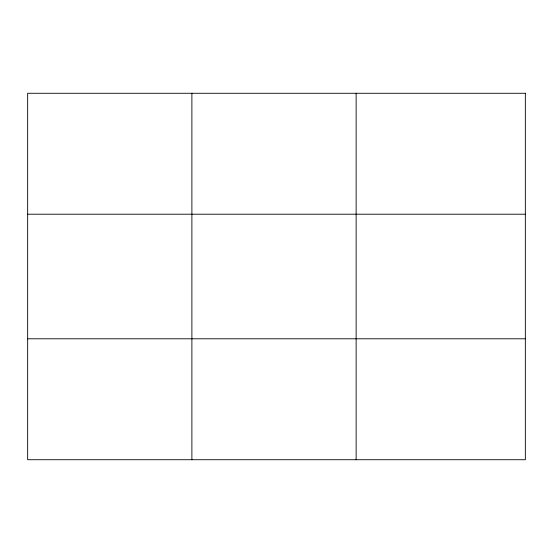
<?xml version="1.0" encoding="UTF-8"?>
<svg xmlns="http://www.w3.org/2000/svg" width="553" height="553" viewBox="0 0 553 553"><rect width="100%" height="100%" fill="white"/><g stroke="black" fill="none" stroke-linecap="round" stroke-linejoin="round"><path stroke-width="0.83" d="M191.891 93.277L191.891 459.723M356.132 93.277L356.132 459.723M27.65 214.205L525.35 214.205M27.65 338.795L525.35 338.795M525.35 93.277L525.35 459.723L27.65 459.723L27.65 93.277L525.35 93.277"/></g></svg>
